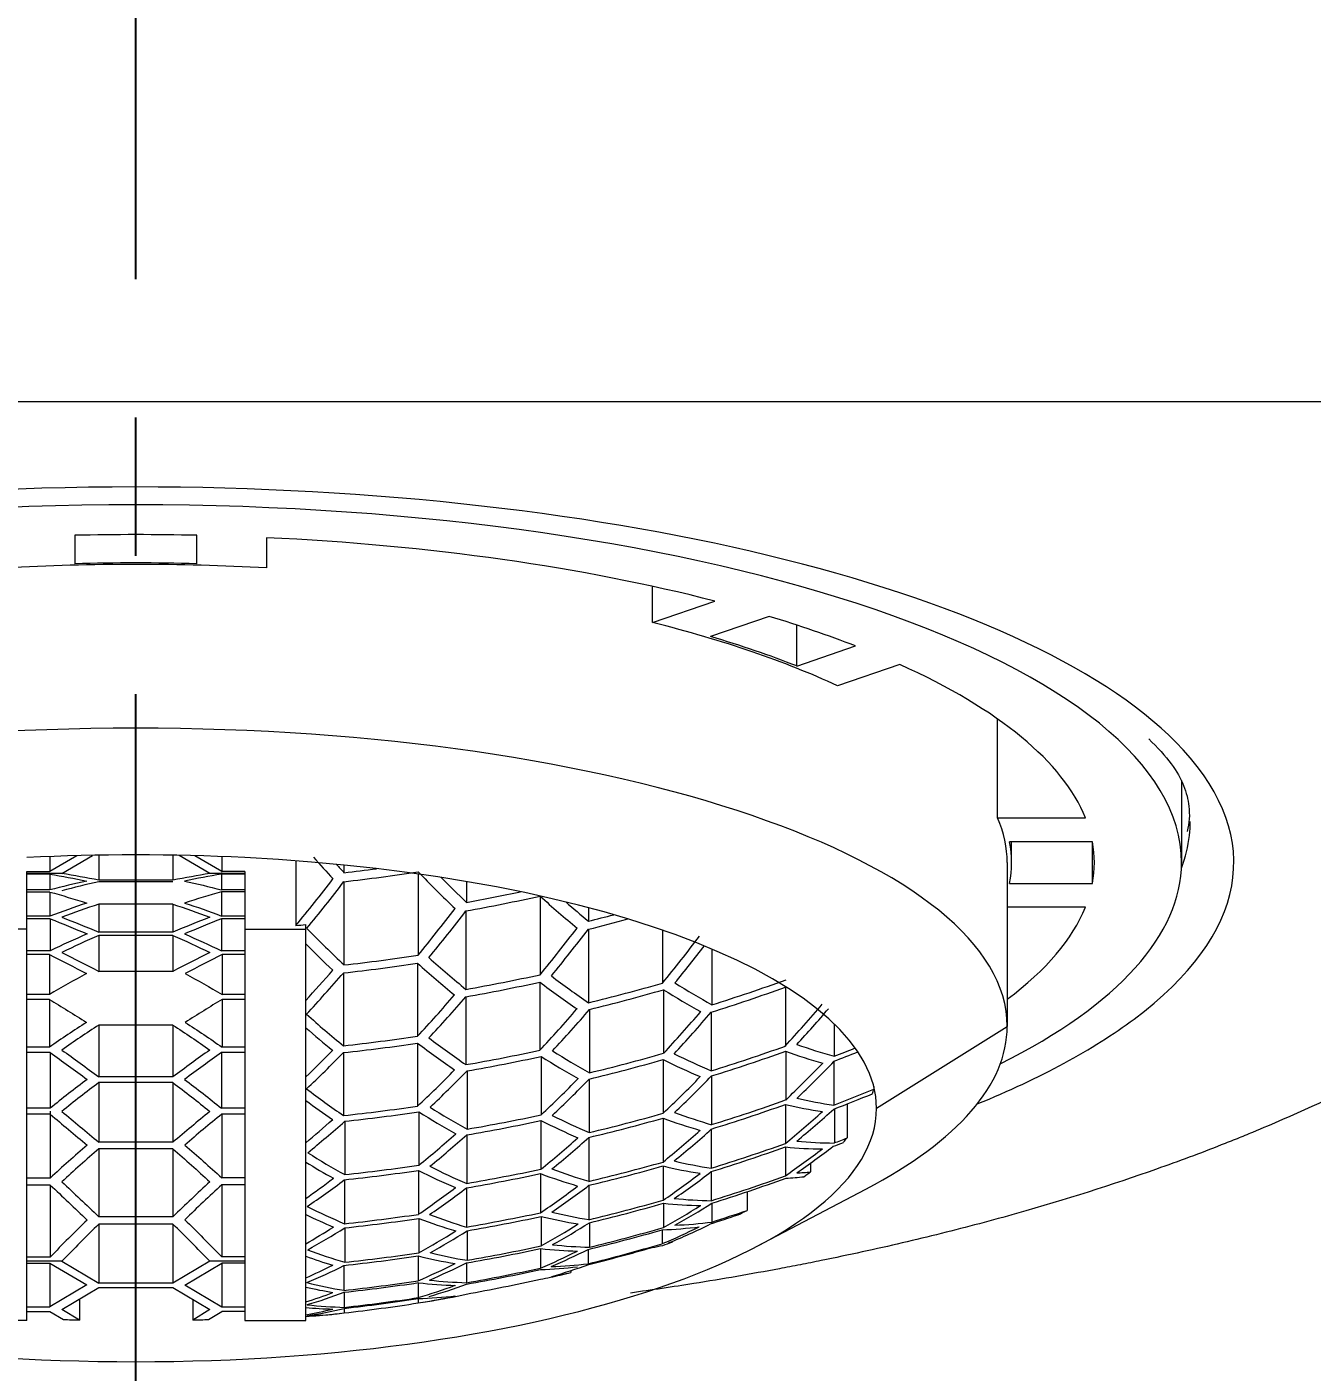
# Model space of a CAD drawing. Header units: millimetres. Extents: x 13295 to 13889, y -332 to 508.
# Drawn here: x 13416.66 to 13431.41, y 206.23 to 221.67 of the extents above; entities that cross this region are included whole.
import ezdxf

# ---------------------------------------------------------------- set-up
doc = ezdxf.new("R2010")
doc.units = ezdxf.units.MM
doc.linetypes.add('CENTER2', pattern=[28.575, 19.05, -3.175, 3.175, -3.175])
doc.layers.add('DIM_', color=5, linetype='Continuous', lineweight=9)
doc.styles.get("Standard").update_dxf_attribs({"font": 'arial.ttf'})
doc.dimstyles.new('사본(2) STANDARD', dxfattribs={"dimscale": 0, "dimtxt": 4, "dimasz": 4, "dimexe": 1.25, "dimexo": 0.625, "dimgap": 1.5, "dimtad": 3, "dimtih": 1, "dimtoh": 1, "dimdec": 1, "dimzin": 9, "dimdsep": 46, "dimtxsty": 'Standard', "dimcen": 2.5, "dimclrd": 5, "dimclre": 5, "dimclrt": 5, "dimadec": 0, "dimazin": 0, "dimtfac": 1, "dimtdec": 1, "dimtmove": 0, "dimatfit": 3, "dimfxl": 1.25, "dimtfill": 1, "dimtolj": 1, "dimtzin": 0, "dimarcsym": 0})

# ---------------------------------------------------------------- blocks, each defined once
blk = doc.blocks.new('*D3')
at = {"layer": 'Defpoints', "color": 0, "transparency": 16777216}
for p in [(13418.007, 268.699), (13491.185, 268.699), (13442.409, -38.401)]:
    blk.add_point(p, dxfattribs=at)
at = {"layer": 'DIM_', "color": 5, "lineweight": -2, "transparency": 16777216}
for p, q in [((13418.632, 268.699), (13492.435, 268.699)), ((13491.185, 260.699), (13491.185, 120.737)), ((13491.185, -30.401), (13491.185, 109.562)), ((13443.034, -38.401), (13492.435, -38.401))]:
    blk.add_line(p, q, dxfattribs=at)
at = {"layer": 'DIM_', "color": 5, "transparency": 16777216}
for points in [[(13489.852, 260.699), (13492.519, 260.699), (13491.185, 268.699)], [(13489.852, -30.401), (13492.519, -30.401), (13491.185, -38.401)]]:
    blk.add_solid(points, dxfattribs=at)
at = {"layer": 'DIM_', "color": 5, "transparency": 16777216, "insert": (13491.185, 115.149), "char_height": 8, "attachment_point": 5, "bg_fill": 3, "box_fill_scale": 1.1, "bg_fill_color": 256, "bg_fill_true_color": 13158600, "bg_fill_transparency": 0}
blk.add_mtext('\\A1;307.1', dxfattribs=at)

msp = doc.modelspace()

# ---------------------------------------------------------------- linework, layer by layer
at = {"color": 1, "linetype": 'CENTER2', "ltscale": 0.5}
msp.add_line((13417.909, -38.401), (13417.909, 280.364), dxfattribs=at)
at = {"linetype": 'Continuous', "lineweight": 18}
for p, q in [((13437.426, 217.366), (13398.392, 217.366)), ((13417.209, 215.835), (13417.209, 215.509)), ((13418.609, 215.509), (13418.609, 215.835)), ((13419.409, 215.807), (13419.409, 215.461)), ((13423.84, 214.834), (13423.84, 215.249)), ((13423.84, 214.834), (13424.554, 215.078)), ((13425.177, 214.904), (13424.503, 214.674)), ((13425.493, 214.335), (13425.493, 214.805)), ((13425.493, 214.335), (13426.167, 214.566)), ((13426.675, 214.353), (13425.961, 214.108)), ((13427.796, 212.593), (13427.796, 213.729)), ((13429.909, 213.02), (13429.909, 212.08)), ((13427.796, 212.593), (13428.806, 212.593)), ((13428.887, 212.319), (13427.935, 212.319)), ((13427.959, 212.08), (13427.959, 212.319)), ((13428.887, 211.841), (13428.887, 212.319)), ((13417.232, 212.159), (13416.924, 211.976)), ((13416.924, 212.148), (13416.924, 211.976)), ((13417.059, 211.954), (13417.411, 212.163)), ((13417.484, 212.164), (13417.484, 211.877)), ((13418.334, 212.164), (13418.334, 211.877)), ((13418.76, 211.954), (13418.408, 212.163)), ((13418.897, 211.976), (13418.588, 212.159)), ((13418.897, 212.148), (13418.897, 211.976)), ((13419.747, 212.099), (13419.747, 211.358)), ((13420.298, 212.051), (13420.298, 211.964)), ((13427.909, 212.08), (13427.909, 210.201)), ((13416.659, 211.317), (13416.659, 211.976)), ((13416.659, 211.976), (13416.924, 211.976)), ((13417.059, 211.954), (13416.659, 211.954)), ((13416.922, 211.946), (13416.659, 211.946)), ((13416.922, 211.946), (13416.922, 211.766)), ((13419.159, 211.954), (13418.759, 211.954)), ((13419.159, 211.947), (13418.893, 211.947)), ((13419.159, 211.976), (13418.897, 211.976)), ((13419.159, 211.976), (13419.159, 211.315)), ((13421.148, 211.949), (13421.148, 211.017)), ((13416.922, 211.766), (13416.659, 211.766)), ((13416.922, 211.742), (13416.659, 211.742)), ((13416.922, 211.742), (13416.922, 211.466)), ((13418.334, 211.877), (13417.484, 211.877)), ((13418.334, 211.859), (13417.484, 211.859)), ((13419.159, 211.766), (13418.893, 211.766)), ((13418.893, 211.743), (13418.893, 211.467)), ((13419.159, 211.743), (13418.893, 211.743)), ((13420.298, 211.861), (13420.298, 210.905)), ((13421.704, 211.862), (13421.704, 211.623)), ((13427.935, 211.841), (13428.887, 211.841)), ((13417.484, 211.603), (13417.484, 211.281)), ((13418.334, 211.603), (13417.484, 211.603)), ((13418.334, 211.603), (13418.334, 211.281)), ((13422.548, 211.696), (13422.548, 210.794)), ((13416.922, 211.466), (13416.659, 211.466)), ((13416.925, 211.435), (13416.659, 211.435)), ((13416.925, 211.435), (13416.925, 211.067)), ((13419.159, 211.467), (13418.893, 211.467)), ((13418.893, 211.435), (13418.893, 211.067)), ((13419.159, 211.435), (13418.893, 211.435)), ((13421.698, 211.525), (13421.698, 210.626)), ((13423.103, 211.562), (13423.103, 211.407)), ((13428.806, 211.567), (13427.909, 211.567)), ((13416.659, 211.317), (13415.959, 211.317)), ((13416.659, 206.825), (13416.659, 211.317)), ((13418.334, 211.281), (13417.484, 211.281)), ((13419.159, 211.315), (13419.859, 211.315)), ((13419.159, 211.315), (13419.159, 206.825)), ((13419.859, 211.315), (13419.859, 211.368)), ((13419.859, 206.825), (13419.859, 211.315)), ((13423.103, 211.315), (13423.103, 210.472)), ((13423.953, 211.305), (13423.953, 210.697)), ((13417.484, 211.244), (13417.484, 210.831)), ((13418.334, 211.244), (13417.484, 211.244)), ((13418.334, 211.244), (13418.334, 210.831)), ((13416.925, 211.067), (13416.659, 211.067)), ((13416.917, 211.025), (13416.659, 211.025)), ((13416.917, 211.025), (13416.917, 210.567)), ((13419.159, 211.067), (13418.893, 211.067)), ((13418.901, 211.025), (13418.901, 210.567)), ((13419.159, 211.025), (13418.901, 211.025)), ((13424.521, 211.088), (13424.521, 210.448)), ((13418.334, 210.831), (13417.484, 210.831)), ((13420.292, 210.814), (13420.292, 209.979)), ((13421.142, 210.925), (13421.142, 210.088)), ((13422.547, 210.709), (13422.547, 209.926)), ((13416.917, 210.567), (13416.659, 210.567)), ((13416.917, 210.51), (13416.659, 210.51)), ((13416.917, 210.51), (13416.917, 209.962)), ((13419.159, 210.567), (13418.901, 210.567)), ((13418.901, 210.51), (13418.901, 209.962)), ((13419.159, 210.51), (13418.901, 210.51)), ((13421.697, 210.542), (13421.697, 209.761)), ((13423.966, 210.622), (13423.966, 209.892)), ((13425.363, 210.65), (13425.363, 209.975)), ((13423.116, 210.396), (13423.116, 209.669)), ((13424.513, 210.364), (13424.513, 209.691)), ((13417.484, 210.216), (13417.484, 209.621)), ((13418.334, 210.216), (13417.484, 210.216)), ((13418.334, 210.216), (13418.334, 209.621)), ((13425.922, 210.231), (13425.922, 209.857)), ((13416.917, 209.962), (13416.659, 209.962)), ((13416.925, 209.901), (13416.659, 209.901)), ((13416.925, 209.901), (13416.925, 209.262)), ((13418.893, 209.901), (13418.893, 209.262)), ((13419.159, 209.901), (13418.893, 209.901)), ((13419.159, 209.962), (13418.901, 209.962)), ((13420.292, 209.9), (13420.292, 209.178)), ((13421.142, 210.009), (13421.142, 209.287)), ((13425.367, 209.916), (13425.367, 209.356)), ((13422.561, 209.855), (13422.561, 209.186)), ((13423.962, 209.819), (13423.962, 209.204)), ((13425.918, 209.797), (13425.918, 209.297)), ((13418.334, 209.621), (13417.484, 209.621)), ((13421.711, 209.69), (13421.711, 209.022)), ((13423.112, 209.597), (13423.112, 208.983)), ((13424.517, 209.633), (13424.517, 209.073)), ((13417.484, 209.556), (13417.484, 208.871)), ((13418.334, 209.556), (13417.484, 209.556)), ((13418.334, 209.556), (13418.334, 208.871)), ((13426.378, 209.511), (13426.378, 209.48)), ((13425.363, 209.304), (13425.363, 208.858)), ((13426.073, 209.312), (13426.073, 208.922)), ((13416.925, 209.262), (13416.659, 209.262)), ((13416.925, 209.192), (13416.659, 209.192)), ((13419.159, 209.262), (13418.893, 209.262)), ((13418.896, 209.195), (13418.896, 208.463)), ((13419.159, 209.194), (13418.896, 209.194)), ((13420.306, 209.112), (13420.306, 208.5)), ((13421.156, 209.221), (13421.156, 208.609)), ((13422.557, 209.12), (13422.557, 208.562)), ((13423.959, 209.148), (13423.959, 208.644)), ((13425.925, 209.254), (13425.925, 208.863)), ((13421.707, 208.956), (13421.707, 208.399)), ((13424.513, 209.022), (13424.513, 208.574)), ((13418.334, 208.871), (13417.484, 208.871)), ((13423.109, 208.927), (13423.109, 208.423)), ((13425.363, 208.818), (13425.363, 208.486)), ((13417.484, 208.796), (13417.484, 208.017)), ((13418.334, 208.796), (13417.484, 208.796)), ((13418.334, 208.796), (13418.334, 208.017)), ((13421.152, 208.549), (13421.152, 208.045)), ((13422.554, 208.512), (13422.554, 208.063)), ((13423.959, 208.599), (13423.959, 208.206)), ((13424.513, 208.534), (13424.513, 208.2)), ((13425.653, 208.632), (13425.653, 208.532)), ((13416.925, 208.461), (13416.659, 208.461)), ((13416.925, 208.381), (13416.659, 208.381)), ((13416.925, 208.381), (13416.925, 207.554)), ((13419.159, 208.463), (13418.896, 208.463)), ((13418.896, 208.384), (13418.896, 207.557)), ((13419.159, 208.384), (13418.896, 208.384)), ((13420.302, 208.441), (13420.302, 207.937)), ((13421.704, 208.349), (13421.704, 207.899)), ((13423.109, 208.377), (13423.109, 207.984)), ((13424.925, 208.304), (13424.925, 208.089)), ((13425.031, 207.674), (13426.287, 208.333)), ((13423.966, 208.172), (13423.966, 207.894)), ((13424.521, 208.172), (13424.521, 207.956)), ((13418.334, 208.017), (13417.484, 208.017)), ((13417.484, 207.933), (13417.484, 207.255)), ((13418.334, 207.933), (13417.484, 207.933)), ((13418.334, 207.933), (13418.334, 207.255)), ((13420.306, 207.89), (13420.306, 207.494)), ((13421.156, 207.998), (13421.156, 207.603)), ((13422.561, 208.021), (13422.561, 207.683)), ((13423.116, 207.948), (13423.116, 207.668)), ((13421.711, 207.857), (13421.711, 207.517)), ((13423.95, 207.867), (13423.95, 207.708)), ((13424.065, 207.735), (13424.065, 207.726)), ((13421.148, 207.567), (13421.148, 207.282)), ((13422.553, 207.652), (13422.553, 207.428)), ((13423.1, 207.641), (13423.1, 207.478)), ((13416.925, 207.554), (13416.659, 207.554)), ((13417.059, 207.508), (13416.659, 207.508)), ((13416.659, 207.486), (13416.921, 207.486)), ((13416.921, 207.486), (13416.921, 206.982)), ((13416.921, 207.486), (13417.346, 207.234)), ((13417.059, 207.507), (13417.484, 207.255)), ((13418.76, 207.507), (13418.334, 207.255)), ((13418.47, 207.233), (13418.895, 207.485)), ((13419.159, 207.508), (13418.759, 207.508)), ((13418.895, 207.485), (13418.895, 206.981)), ((13419.159, 207.485), (13418.895, 207.485)), ((13419.159, 207.557), (13418.896, 207.557)), ((13420.298, 207.459), (13420.298, 207.173)), ((13421.703, 207.487), (13421.703, 207.26)), ((13421.151, 207.26), (13421.151, 207.089)), ((13422.903, 207.399), (13422.903, 207.378)), ((13417.346, 207.234), (13416.921, 206.982)), ((13417.059, 206.952), (13417.484, 207.204)), ((13418.334, 207.255), (13417.484, 207.255)), ((13417.484, 207.204), (13418.334, 207.204)), ((13418.334, 207.204), (13418.759, 206.952)), ((13418.895, 206.981), (13418.47, 207.233)), ((13420.301, 207.15), (13420.301, 206.978)), ((13416.659, 206.982), (13416.921, 206.982)), ((13417.261, 206.832), (13417.059, 206.952)), ((13417.261, 207.072), (13417.261, 206.832)), ((13418.565, 207.067), (13418.565, 206.832)), ((13418.759, 206.952), (13418.565, 206.832)), ((13419.159, 206.981), (13418.895, 206.981)), ((13420.3, 206.966), (13420.3, 206.914)), ((13421.15, 207.078), (13421.15, 207.028)), ((13416.659, 206.825), (13415.959, 206.825)), ((13416.659, 206.931), (13416.921, 206.931)), ((13416.921, 206.931), (13417.079, 206.837)), ((13418.745, 206.838), (13418.896, 206.93)), ((13419.159, 206.93), (13418.896, 206.93)), ((13419.159, 206.825), (13419.859, 206.825))]:
    msp.add_line(p, q, dxfattribs=at)
at = {"linetype": 'Continuous', "lineweight": 13}
msp.add_line((13426.409, 209.261), (13427.909, 210.201), dxfattribs=at)
at = {"linetype": 'Continuous', "lineweight": 18}
for start, end in [(279.0147, 279.5077), (275.9482, 276.4119)]:
    msp.add_arc((13417.909, 227.854), 21.077, start, end, dxfattribs=at)
for centre, major_axis, ratio, start_param, end_param in [((13417.909, 212.08), (-12.6, 0), 0.34202, 4.712389, 6.043786), ((13417.909, 212.08), (-12.6, 0), 0.34202, 3.446524, 4.712389), ((13417.909, 212.08), (-12, 0), 0.34202, 3.141593, 6.283185), ((13417.909, 212.08), (11, 0), 0.34202, 1.507117, 1.634476), ((13417.909, 212.08), (11, 0), 0.34202, 0.922188, 1.434006), ((13417.909, 212.08), (-10, 0), 0.34202, 4.561821, 4.862957), ((13417.909, 212.08), (10.05, 0), 0.34202, 1.501088, 1.640505), ((13417.909, 212.08), (-10, 0), 0.34202, 3.776423, 4.077559), ((13417.909, 212.08), (11, 0), 0.34202, 0.721719, 0.849078), ((13417.909, 212.08), (10.05, 0), 0.34202, 0.71569, 0.855106), ((13417.909, 212.08), (11, 0), 0.34202, 0.13679, 0.648608), ((13417.909, 210.201), (-10, 0), 0.34202, 3.141593, 6.283185), ((13417.909, 212.08), (-10, 0), 0.34202, 3.141593, 3.292161), ((13417.909, 212.55), (-12.1, 0), 0.34202, 3.103354, 3.141593), ((13417.909, 212.08), (10.05, 0), 0.34202, 6.213477, 6.352893), ((13417.909, 212.08), (11, 0), 0.34202, 6.219506, 6.346865), ((13417.909, 209.261), (8.5, 0), 0.34202, 1.423202, 1.71839), ((13417.909, 209.261), (-8.5, 0), 0.34202, 3.141593, 4.564795), ((13422.767, 228.813), (-3.936, 19.931), 0.469846, 2.462572, 2.485373), ((13422.897, 228.839), (3.928, -19.89), 0.469846, 5.617182, 5.626011), ((13417.909, 212.08), (12, 0), 0.34202, 5.685645, 6.283185), ((13420.814, 187.046), (-6.782, 24.755), 0.514688, 6.026801, 6.05713), ((13415.005, 187.046), (6.782, 24.755), 0.514688, 0.226056, 0.256384), ((13416.445, 228.143), (4.07, 20.611), 0.469846, 3.859201, 3.902139), ((13417.909, 230.379), (19.742, 0), 0.939693, 4.833691, 4.852719), ((13417.909, 230.328), (-19.797, 0), 0.939693, 1.691757, 1.735137), ((13423.47, 228.952), (-3.889, 19.694), 0.469846, 2.510293, 2.553606), ((13423.6, 228.978), (3.88, -19.647), 0.469846, 5.665109, 5.694798), ((13416.569, 228.119), (-4.072, -20.621), 0.469846, 0.717635, 0.76055), ((13417.909, 230.101), (20.026, 0), 0.939693, 4.903009, 4.934633), ((13417.909, 230.05), (-20.075, 0), 0.939693, 1.760656, 1.803966), ((13424.168, 229.09), (-3.836, 19.424), 0.469846, 2.579323, 2.622699), ((13424.298, 229.116), (3.825, -19.369), 0.469846, 5.737289, 5.763951), ((13417.844, 227.867), (4.083, 20.677), 0.469846, 3.858336, 3.901122), ((13417.971, 227.842), (-4.083, -20.677), 0.469846, 0.716566, 0.759349), ((13417.909, 229.824), (20.275, 0), 0.939693, 4.971434, 4.986289), ((13417.909, 229.772), (-20.317, 0), 0.939693, 1.829294, 1.85249), ((13417.909, 212.08), (11, 0), 0.34202, 5.853491, 6.146395), ((13417.909, 230.099), (-20.028, 0), 0.939693, 1.66269, 1.668313), ((13422.195, 228.7), (3.969, -20.099), 0.469846, 5.656673, 5.699074), ((13419.246, 227.59), (4.072, 20.622), 0.469846, 3.859046, 3.901958), ((13419.376, 227.565), (-4.07, -20.61), 0.469846, 0.717635, 0.760574), ((13422.065, 228.675), (-3.976, 20.134), 0.469846, 2.527083, 2.557808), ((13420.651, 227.313), (4.037, 20.443), 0.469846, 3.861945, 3.905282), ((13420.79, 227.285), (-4.032, -20.418), 0.469846, 0.721137, 0.755566), ((13417.909, 229.824), (20.274, 0), 0.939693, 4.830488, 4.872826), ((13422.893, 228.838), (3.928, -19.892), 0.469846, 5.724817, 5.767152), ((13417.142, 228.006), (4.079, 20.659), 0.469846, 3.800499, 3.830996), ((13417.267, 227.981), (-4.081, -20.665), 0.469846, 0.647302, 0.68918), ((13417.909, 229.773), (-20.316, 0), 0.939693, 1.688364, 1.730611), ((13422.763, 228.813), (-3.936, 19.933), 0.469846, 2.583494, 2.625741), ((13417.909, 229.495), (-20.523, 0), 0.939693, 1.756431, 1.798753), ((13417.909, 229.546), (20.488, 0), 0.939693, 4.89838, 4.940779), ((13423.466, 228.951), (-3.889, 19.696), 0.469846, 2.652111, 2.694557), ((13423.595, 228.977), (3.88, -19.648), 0.469846, 5.793545, 5.836095), ((13417.909, 229.269), (20.667, 0), 0.939693, 4.96641, 5.009153), ((13424.308, 229.118), (3.824, -19.365), 0.469846, 5.863789, 5.906855), ((13417.909, 228.992), (20.812, 0), 0.939693, 5.035663, 5.079064), ((13418.542, 227.729), (4.081, 20.665), 0.469846, 3.78889, 3.830768), ((13418.672, 227.703), (-4.079, -20.659), 0.469846, 0.647367, 0.689257), ((13417.909, 229.218), (-20.696, 0), 0.939693, 1.825107, 1.867792), ((13424.178, 229.092), (-3.835, 19.419), 0.469846, 2.722257, 2.765202), ((13417.909, 228.936), (-20.838, 0), 0.939693, 1.893256, 1.936591), ((13419.947, 227.452), (4.058, 20.548), 0.469846, 3.790339, 3.832473), ((13420.088, 227.424), (-4.054, -20.53), 0.469846, 0.649317, 0.691496), ((13421.363, 227.172), (4.009, 20.304), 0.469846, 3.793766, 3.836451), ((13421.492, 227.147), (-4.004, -20.275), 0.469846, 0.651745, 0.694486), ((13422.767, 226.895), (3.936, 19.931), 0.469846, 3.797812, 3.841351), ((13422.897, 226.869), (-3.928, -19.89), 0.469846, 0.657174, 0.694412), ((13421.488, 228.561), (4.004, -20.276), 0.469846, 5.727821, 5.769339), ((13417.909, 210.201), (10, 0), 0.34202, 5.705623, 6.283185), ((13417.909, 212.08), (-12.6, 0), 0.34202, 2.444012, 2.712078), ((13421.363, 228.536), (-4.009, 20.304), 0.469846, 2.597937, 2.628047), ((13417.909, 229.269), (20.666, 0), 0.939693, 4.827956, 4.869473), ((13422.191, 228.7), (3.969, -20.1), 0.469846, 5.795552, 5.83714), ((13417.844, 227.867), (4.083, 20.677), 0.469846, 3.731845, 3.761801), ((13417.97, 227.842), (-4.083, -20.677), 0.469846, 0.578902, 0.620068), ((13417.909, 229.218), (-20.696, 0), 0.939693, 1.686198, 1.727655), ((13422.061, 228.674), (-3.976, 20.135), 0.469846, 2.654115, 2.695631), ((13417.909, 228.992), (20.812, 0), 0.939693, 4.895413, 4.937121), ((13422.903, 228.84), (3.927, -19.888), 0.469846, 5.864356, 5.906288), ((13417.909, 228.714), (20.926, 0), 0.939693, 4.963843, 5.006022), ((13423.594, 228.977), (3.88, -19.649), 0.469846, 5.934667, 5.977216), ((13417.909, 228.432), (21.009, 0), 0.939693, 5.032134, 5.075072), ((13417.909, 228.383), (-21.02, 0), 0.939693, 1.890568, 1.933483), ((13424.172, 229.091), (-3.835, 19.422), 0.469846, 2.86469, 2.90807), ((13424.302, 229.117), (3.824, -19.368), 0.469846, 6.006624, 6.050195), ((13417.909, 228.106), (-21.064, 0), 0.939693, 1.960981, 1.975131), ((13417.909, 228.157), (21.058, 0), 0.939693, 5.102753, 5.115241), ((13417.909, 228.941), (-20.836, 0), 0.939693, 1.754285, 1.79595), ((13422.773, 228.815), (-3.935, 19.93), 0.469846, 2.722807, 2.764652), ((13417.909, 228.661), (-20.944, 0), 0.939693, 1.821829, 1.863966), ((13423.47, 228.952), (-3.889, 19.694), 0.469846, 2.792762, 2.835211), ((13423.47, 226.756), (3.889, 19.694), 0.469846, 3.729579, 3.772892), ((13423.6, 226.73), (-3.88, -19.647), 0.469846, 0.588388, 0.63181), ((13419.245, 227.59), (4.072, 20.622), 0.469846, 3.720985, 3.762266), ((13419.385, 227.563), (-4.07, -20.61), 0.469846, 0.579835, 0.621145), ((13420.66, 227.311), (4.036, 20.441), 0.469846, 3.722945, 3.76461), ((13420.79, 227.285), (-4.032, -20.418), 0.469846, 0.581169, 0.62288), ((13422.065, 227.034), (3.976, 20.134), 0.469846, 3.725377, 3.767701), ((13422.195, 227.008), (-3.969, -20.099), 0.469846, 0.584112, 0.626513), ((13420.786, 228.422), (4.032, -20.419), 0.469846, 5.796956, 5.837892), ((13417.909, 227.604), (21.064, 0), 0.939693, 5.102424, 5.126127), ((13417.909, 227.552), (-21.058, 0), 0.939693, 1.960943, 1.983912), ((13417.909, 209.731), (-8.5, 0), 0.34202, 3.037612, 3.055339), ((13420.66, 228.397), (-4.036, 20.441), 0.469846, 2.66678, 2.69649), ((13417.909, 228.714), (20.926, 0), 0.939693, 4.826516, 4.86751), ((13421.498, 228.563), (4.003, -20.274), 0.469846, 5.864755, 5.90589), ((13417.909, 227.83), (-21.076, 0), 0.939693, 1.8895, 1.932283), ((13417.909, 227.88), (21.076, 0), 0.939693, 5.031269, 5.074055), ((13423.469, 228.952), (-3.889, 19.695), 0.469846, 2.933589, 2.976899), ((13423.599, 228.978), (3.88, -19.647), 0.469846, 6.075942, 6.119068), ((13417.909, 209.261), (8.5, 0), 0.34202, 3.141593, 6.283185), ((13418.547, 227.728), (4.081, 20.665), 0.469846, 3.664403, 3.694023), ((13418.683, 227.701), (-4.079, -20.659), 0.469846, 0.511933, 0.552668), ((13417.909, 228.663), (-20.943, 0), 0.939693, 1.685491, 1.726453), ((13421.369, 228.537), (-4.009, 20.303), 0.469846, 2.723191, 2.764268), ((13417.909, 228.383), (-21.02, 0), 0.939693, 1.752469, 1.793752), ((13417.909, 228.437), (21.008, 0), 0.939693, 4.894361, 4.935671), ((13422.065, 228.675), (-3.976, 20.134), 0.469846, 2.79169, 2.833208), ((13422.195, 228.7), (3.969, -20.099), 0.469846, 5.933366, 5.974956), ((13417.909, 228.108), (-21.064, 0), 0.939693, 1.820235, 1.862113), ((13417.909, 228.157), (21.058, 0), 0.939693, 4.962037, 5.003929), ((13422.767, 228.813), (-3.936, 19.931), 0.469846, 2.861297, 2.903544), ((13422.897, 228.839), (3.928, -19.89), 0.469846, 6.003421, 6.045759), ((13424.168, 226.618), (3.836, 19.424), 0.469846, 3.660486, 3.703862), ((13424.298, 226.593), (-3.825, -19.369), 0.469846, 0.519235, 0.562735), ((13419.958, 227.45), (4.057, 20.547), 0.469846, 3.65415, 3.695112), ((13420.088, 227.424), (-4.054, -20.53), 0.469846, 0.512268, 0.553263), ((13422.763, 226.896), (3.936, 19.933), 0.469846, 3.657445, 3.699691), ((13422.893, 226.87), (-3.928, -19.892), 0.469846, 0.516033, 0.558369), ((13421.363, 227.172), (4.009, 20.304), 0.469846, 3.655138, 3.696597), ((13421.488, 227.147), (-4.004, -20.276), 0.469846, 0.513846, 0.555364), ((13417.909, 227.326), (21.02, 0), 0.939693, 5.031979, 5.074891), ((13417.909, 227.275), (-21.008, 0), 0.939693, 1.890568, 1.933507), ((13422.766, 228.813), (-3.936, 19.932), 0.469846, 3.002227, 3.045767), ((13422.896, 228.839), (3.928, -19.891), 0.469846, 6.144367, 6.188669), ((13425, 226.454), (-3.762, -19.053), 0.469846, 0.448684, 0.491851), ((13417.909, 226.994), (-20.926, 0), 0.939693, 1.96321, 1.969255), ((13417.909, 227.045), (20.943, 0), 0.939693, 5.105121, 5.112827), ((13417.909, 209.731), (-8.5, 0), 0.34202, 2.841139, 2.859562), ((13420.094, 228.285), (4.054, -20.529), 0.469846, 5.86501, 5.905634), ((13422.194, 228.7), (3.969, -20.1), 0.469846, 6.071314, 6.113712), ((13424.87, 226.48), (3.774, 19.114), 0.469846, 3.590059, 3.633803), ((13419.964, 228.26), (-4.057, 20.546), 0.469846, 2.733757, 2.764024), ((13417.909, 228.106), (-21.064, 0), 0.939693, 1.684641, 1.725364), ((13417.909, 228.16), (21.058, 0), 0.939693, 4.826458, 4.867194), ((13420.66, 228.397), (-4.036, 20.441), 0.469846, 2.790969, 2.831861), ((13420.79, 228.423), (4.032, -20.418), 0.469846, 5.932615, 5.973553), ((13417.909, 227.83), (-21.076, 0), 0.939693, 1.751835, 1.793001), ((13417.909, 227.88), (21.076, 0), 0.939693, 4.893567, 4.934734), ((13421.363, 228.536), (-4.009, 20.304), 0.469846, 2.859131, 2.900588), ((13421.492, 228.562), (4.004, -20.275), 0.469846, 6.000889, 6.042406), ((13417.909, 227.604), (21.064, 0), 0.939693, 4.961823, 5.003701), ((13417.909, 227.553), (-21.058, 0), 0.939693, 1.8203, 1.86219), ((13422.065, 228.675), (-3.976, 20.134), 0.469846, 2.929364, 2.971686), ((13423.466, 226.757), (3.889, 19.696), 0.469846, 3.588628, 3.631075), ((13423.595, 226.731), (-3.88, -19.648), 0.469846, 0.44709, 0.48964), ((13422.063, 228.705), (4.117, -20.096), 0.482885, 6.213455, 6.229464), ((13417.909, 209.731), (-8.5, 0), 0.34202, 2.6952, 2.716515), ((13419.255, 227.588), (4.072, 20.621), 0.469846, 3.596962, 3.627199), ((13419.385, 227.563), (-4.07, -20.61), 0.469846, 0.444716, 0.485272), ((13420.66, 227.311), (4.036, 20.441), 0.469846, 3.586695, 3.627587), ((13420.786, 227.286), (-4.032, -20.419), 0.469846, 0.445293, 0.48623), ((13422.061, 227.034), (3.976, 20.135), 0.469846, 3.587554, 3.62907), ((13422.191, 227.009), (-3.969, -20.1), 0.469846, 0.446045, 0.487633), ((13417.909, 226.771), (20.837, 0), 0.939693, 5.034879, 5.078215), ((13417.909, 226.716), (-20.812, 0), 0.939693, 1.894071, 1.937472), ((13421.934, 228.679), (-4.124, 20.13), 0.482885, 3.071858, 3.092521), ((13417.909, 227.049), (20.945, 0), 0.939693, 4.963272, 5.005407), ((13421.491, 228.562), (4.004, -20.275), 0.469846, 6.139343, 6.182086), ((13419.255, 228.12), (-4.072, 20.621), 0.469846, 2.801236, 2.831473), ((13419.385, 228.146), (4.07, -20.61), 0.469846, 5.932175, 5.972731), ((13417.909, 227.602), (21.064, 0), 0.939693, 4.826234, 4.866957), ((13420.088, 228.284), (4.054, -20.53), 0.469846, 5.99945, 6.040443), ((13417.909, 227.327), (21.02, 0), 0.939693, 4.893918, 4.9352), ((13420.79, 228.423), (4.032, -20.418), 0.469846, 6.068346, 6.110054), ((13417.909, 226.994), (-20.926, 0), 0.939693, 1.82225, 1.86443), ((13421.363, 228.536), (-4.009, 20.304), 0.469846, 2.99804, 3.040725), ((13424.178, 226.616), (3.835, 19.419), 0.469846, 3.517983, 3.560928), ((13424.308, 226.591), (-3.824, -19.365), 0.469846, 0.37633, 0.419396), ((13417.909, 226.162), (-20.487, 0), 0.939693, 1.898567, 1.914871), ((13417.909, 226.213), (20.523, 0), 0.939693, 5.040391, 5.061279), ((13417.909, 209.731), (-8.5, 0), 0.34202, 2.520165, 2.541706), ((13420.814, 187.046), (6.782, 24.755), 0.514688, 0.721915, 0.752243), ((13415.005, 187.046), (-6.782, 24.755), 0.514688, 5.530942, 5.561271), ((13419.964, 227.448), (4.057, 20.546), 0.469846, 3.529483, 3.559751), ((13420.094, 227.423), (-4.054, -20.529), 0.469846, 0.377551, 0.418175), ((13417.909, 227.549), (-21.058, 0), 0.939693, 1.684866, 1.725602), ((13419.958, 228.259), (-4.057, 20.547), 0.469846, 2.858424, 2.899386), ((13417.909, 227.271), (-21.008, 0), 0.939693, 1.752769, 1.794078), ((13420.66, 228.397), (-4.036, 20.441), 0.469846, 2.927219, 2.968883), ((13422.773, 226.894), (3.935, 19.93), 0.469846, 3.518533, 3.560378), ((13422.903, 226.868), (-3.927, -19.888), 0.469846, 0.376897, 0.418829), ((13417.909, 226.49), (20.696, 0), 0.939693, 4.966699, 5.009385), ((13420.648, 228.395), (-4.037, 20.443), 0.469846, 3.066189, 3.109524), ((13424.869, 226.48), (3.775, 19.115), 0.469846, 3.444989, 3.488732), ((13424.999, 226.454), (-3.762, -19.054), 0.469846, 0.297085, 0.346976), ((13420.79, 228.423), (4.032, -20.418), 0.469846, 6.208596, 6.251998), ((13421.369, 227.171), (4.009, 20.303), 0.469846, 3.518918, 3.559994), ((13421.498, 227.145), (-4.003, -20.274), 0.469846, 0.377296, 0.418431), ((13417.909, 226.439), (-20.666, 0), 0.939693, 1.824678, 1.86742), ((13417.909, 209.731), (-8.5, 0), 0.34202, 2.362408, 2.380756), ((13419.989, 228.265), (4.056, -20.543), 0.469846, 6.28078, 6.285306), ((13418.683, 228.007), (4.079, -20.659), 0.469846, 5.999392, 6.040127), ((13417.909, 226.994), (-20.926, 0), 0.939693, 1.685201, 1.726196), ((13417.909, 227.045), (20.943, 0), 0.939693, 4.827083, 4.868045), ((13419.249, 228.119), (-4.072, 20.621), 0.469846, 2.925402, 2.966685), ((13419.385, 228.146), (4.07, -20.61), 0.469846, 6.067295, 6.108604), ((13417.909, 226.716), (-20.812, 0), 0.939693, 1.754103, 1.795813), ((13417.909, 226.768), (20.836, 0), 0.939693, 4.895878, 4.937543), ((13419.952, 228.257), (-4.057, 20.547), 0.469846, 2.994762, 3.036899), ((13423.47, 226.756), (3.889, 19.694), 0.469846, 3.447974, 3.490424), ((13423.594, 226.732), (-3.88, -19.649), 0.469846, 0.305969, 0.348518), ((13420.088, 228.284), (4.054, -20.53), 0.469846, 6.136776, 6.178956), ((13417.909, 225.935), (20.316, 0), 0.939693, 4.970746, 5.014284), ((13417.909, 225.884), (-20.274, 0), 0.939693, 1.830107, 1.867345), ((13419.859, 228.239), (-4.06, 20.559), 0.469846, 3.132862, 3.145589), ((13418.547, 227.98), (-4.081, 20.665), 0.469846, 2.868676, 2.898297), ((13420.66, 227.311), (4.036, 20.441), 0.469846, 3.462506, 3.492216), ((13420.79, 227.285), (-4.032, -20.418), 0.469846, 0.309633, 0.35057), ((13422.065, 227.034), (3.976, 20.134), 0.469846, 3.449978, 3.491496), ((13422.195, 227.008), (-3.969, -20.099), 0.469846, 0.308229, 0.349819), ((13417.909, 226.213), (20.523, 0), 0.939693, 4.89831, 4.940634), ((13417.909, 226.162), (-20.487, 0), 0.939693, 1.757045, 1.799446), ((13419.249, 228.119), (-4.072, 20.621), 0.469846, 3.063501, 3.106417), ((13419.373, 228.143), (4.07, -20.611), 0.469846, 6.205068, 6.248006), ((13424.302, 226.592), (-3.824, -19.368), 0.469846, 0.23299, 0.276561), ((13417.974, 227.867), (4.083, -20.677), 0.469846, 6.0665, 6.107667), ((13417.909, 226.49), (20.696, 0), 0.939693, 4.828071, 4.86953), ((13417.909, 226.441), (-20.667, 0), 0.939693, 1.686779, 1.728297), ((13418.551, 227.981), (-4.081, 20.665), 0.469846, 2.993168, 3.035047), ((13418.677, 228.006), (4.079, -20.659), 0.469846, 6.13497, 6.176862), ((13417.909, 225.607), (-20.026, 0), 0.939693, 1.761321, 1.804743), ((13418.546, 227.98), (-4.081, 20.665), 0.469846, 3.133914, 3.157457), ((13418.676, 228.005), (4.079, -20.659), 0.469846, 6.275686, 6.298426), ((13417.909, 209.731), (-8.5, 0), 0.34202, 2.180974, 2.198702), ((13417.849, 227.842), (-4.083, 20.677), 0.469846, 2.9357, 2.965934), ((13421.363, 227.172), (4.009, 20.304), 0.469846, 3.393663, 3.424054), ((13421.492, 227.147), (-4.004, -20.275), 0.469846, 0.240779, 0.282296), ((13417.848, 227.842), (-4.083, 20.677), 0.469846, 3.062433, 3.105216), ((13423.469, 226.756), (3.889, 19.695), 0.469846, 3.306286, 3.349596), ((13422.767, 226.895), (3.936, 19.931), 0.469846, 3.379641, 3.421888), ((13422.897, 226.869), (-3.928, -19.89), 0.469846, 0.237426, 0.279764), ((13423.599, 226.731), (-3.88, -19.647), 0.469846, 0.164117, 0.207243), ((13417.146, 227.703), (-4.079, 20.659), 0.469846, 3.004344, 3.035123), ((13422.065, 227.034), (3.976, 20.134), 0.469846, 3.322809, 3.353821), ((13422.194, 227.008), (-3.969, -20.1), 0.469846, 0.169473, 0.211872), ((13417.276, 227.729), (4.081, -20.665), 0.469846, 6.134757, 6.176634), ((13417.909, 225.886), (-20.276, 0), 0.939693, 1.688966, 1.731302), ((13417.909, 225.382), (19.799, 0), 0.939693, 4.833419, 4.876796), ((13417.909, 225.937), (20.318, 0), 0.939693, 4.830378, 4.872625), ((13417.909, 209.731), (-8.5, 0), 0.34202, 1.472968, 1.494508), ((13417.909, 209.731), (-8.5, 0), 0.34202, 1.648003, 1.669317), ((13416.443, 227.565), (-4.07, 20.61), 0.469846, 3.075006, 3.10644), ((13416.573, 227.59), (4.072, -20.622), 0.469846, 6.204912, 6.247824)]:
    msp.add_ellipse(centre, major_axis=major_axis, ratio=ratio, start_param=start_param, end_param=end_param, dxfattribs=at)
at = {"linetype": 'Continuous', "lineweight": 13}
for centre, major_axis, start_param, end_param in [((13417.909, 212.08), (-12.6, 0), 2.712078, 3.446524), ((13417.909, 212.55), (-12.1, 0), 3.012002, 3.103354)]:
    msp.add_ellipse(centre, major_axis=major_axis, ratio=0.34202, start_param=start_param, end_param=end_param, dxfattribs=at)
for points, knots in [([(13417.909, 192.205), (13417.885, 192.205), (13417.837, 192.205), (13417.766, 192.206), (13417.696, 192.206), (13417.628, 192.206), (13417.56, 192.206), (13417.495, 192.206), (13417.43, 192.206), (13417.367, 192.207), (13417.306, 192.207), (13417.245, 192.207), (13417.187, 192.208), (13417.129, 192.208), (13417.073, 192.209), (13417.018, 192.209), (13416.965, 192.21), (13416.913, 192.21), (13416.862, 192.211), (13416.813, 192.211), (13416.765, 192.212), (13416.718, 192.213), (13416.673, 192.213), (13416.629, 192.214), (13416.587, 192.215), (13416.461, 192.218), (13416.256, 192.223), (13415.976, 192.233), (13415.707, 192.246), (13415.451, 192.261), (13415.181, 192.281), (13414.89, 192.307), (13414.569, 192.342), (13414.233, 192.385), (13413.92, 192.429), (13413.619, 192.476), (13413.32, 192.525), (13412.975, 192.584), (13412.652, 192.641), (13412.374, 192.691), (13412.163, 192.728), (13411.977, 192.762), (13411.815, 192.791), (13411.677, 192.816), (13411.563, 192.836), (13411.474, 192.852), (13411.408, 192.864), (13411.366, 192.872), (13411.334, 192.878), (13411.305, 192.883), (13411.271, 192.89), (13411.237, 192.896), (13411.204, 192.902), (13411.17, 192.909), (13411.137, 192.915), (13411.105, 192.921), (13411.072, 192.928), (13411.04, 192.934), (13411.008, 192.94), (13410.976, 192.947), (13410.944, 192.953), (13410.913, 192.959), (13410.882, 192.965), (13410.851, 192.972), (13410.821, 192.978), (13410.791, 192.984), (13410.761, 192.99), (13410.731, 192.997), (13410.701, 193.003), (13410.672, 193.009), (13410.643, 193.015), (13410.614, 193.021), (13410.585, 193.027), (13410.557, 193.033), (13410.529, 193.039), (13410.501, 193.046), (13410.474, 193.052), (13410.446, 193.058), (13410.419, 193.064), (13410.392, 193.07), (13410.366, 193.076), (13410.34, 193.082), (13410.313, 193.088), (13410.288, 193.094), (13410.262, 193.1), (13410.237, 193.106), (13410.211, 193.112), (13410.186, 193.118), (13410.162, 193.123), (13410.137, 193.129), (13410.031, 193.155), (13409.844, 193.203), (13409.581, 193.276), (13409.289, 193.363), (13408.961, 193.471), (13408.591, 193.604), (13408.209, 193.752), (13407.897, 193.882), (13407.659, 193.985), (13407.498, 194.057), (13407.339, 194.128), (13407.182, 194.201), (13407.027, 194.274), (13406.873, 194.347), (13406.722, 194.421), (13406.572, 194.496), (13406.424, 194.572), (13406.277, 194.648), (13406.093, 194.746), (13405.874, 194.866), (13405.623, 195.009), (13405.379, 195.155), (13405.143, 195.303), (13404.913, 195.453), (13404.69, 195.605), (13404.474, 195.759), (13404.265, 195.915), (13404.062, 196.073), (13403.813, 196.277), (13403.52, 196.531), (13403.19, 196.844), (13402.872, 197.17), (13402.612, 197.459), (13402.403, 197.704), (13402.242, 197.902), (13402.085, 198.103), (13401.931, 198.308), (13401.781, 198.517), (13401.635, 198.729), (13401.491, 198.946), (13401.351, 199.165), (13401.215, 199.389), (13401.082, 199.616), (13400.951, 199.848), (13400.823, 200.086), (13400.698, 200.329), (13400.577, 200.576), (13400.458, 200.828), (13400.344, 201.083), (13400.232, 201.343), (13400.125, 201.606), (13400.02, 201.874), (13399.918, 202.145), (13399.82, 202.421), (13399.725, 202.701), (13399.632, 202.984), (13399.543, 203.272), (13399.457, 203.564), (13399.373, 203.86), (13399.292, 204.16), (13399.214, 204.464), (13399.139, 204.772), (13399.037, 205.208), (13398.913, 205.781), (13398.773, 206.501), (13398.642, 207.248), (13398.52, 208.022), (13398.406, 208.823), (13398.3, 209.651), (13398.202, 210.506), (13398.112, 211.389), (13398.026, 212.323), (13397.946, 213.315), (13397.87, 214.368), (13397.801, 215.46), (13397.741, 216.555), (13397.687, 217.667), (13397.639, 218.805), (13397.594, 220.019), (13397.556, 221.218), (13397.523, 222.416), (13397.494, 223.63), (13397.468, 224.968), (13397.45, 226.092), (13397.439, 226.962), (13397.432, 227.532), (13397.427, 228.097), (13397.422, 228.655), (13397.418, 229.208), (13397.415, 229.756), (13397.412, 230.297), (13397.41, 230.833), (13397.409, 231.362), (13397.409, 231.714), (13397.409, 231.889)], [0, 0, 0, 0, 0.00128, 0.002536, 0.003768, 0.004975, 0.006159, 0.007318, 0.008454, 0.009565, 0.010652, 0.011716, 0.012755, 0.01377, 0.014761, 0.015728, 0.01667, 0.017589, 0.018484, 0.019354, 0.020201, 0.021023, 0.021821, 0.022596, 0.023346, 0.024072, 0.029254, 0.034227, 0.038992, 0.04355, 0.047901, 0.053392, 0.059166, 0.065222, 0.071564, 0.076177, 0.081651, 0.087987, 0.095184, 0.099557, 0.103482, 0.106961, 0.109992, 0.112576, 0.114712, 0.116402, 0.117644, 0.118439, 0.118787, 0.119435, 0.12008, 0.12072, 0.121356, 0.121987, 0.122614, 0.123237, 0.123856, 0.12447, 0.12508, 0.125685, 0.126287, 0.126884, 0.127476, 0.128065, 0.128649, 0.129229, 0.129804, 0.130375, 0.130942, 0.131505, 0.132063, 0.132617, 0.133167, 0.133712, 0.134253, 0.13479, 0.135323, 0.135851, 0.136375, 0.136894, 0.13741, 0.137921, 0.138428, 0.13893, 0.139428, 0.139922, 0.140412, 0.140897, 0.141378, 0.141855, 0.142328, 0.147641, 0.15286, 0.157986, 0.165226, 0.172871, 0.180924, 0.189388, 0.192913, 0.196424, 0.199921, 0.203405, 0.206875, 0.210331, 0.213774, 0.217204, 0.220621, 0.224024, 0.227415, 0.233545, 0.239601, 0.245584, 0.251495, 0.257335, 0.263104, 0.268805, 0.274437, 0.280003, 0.285503, 0.295415, 0.305355, 0.31533, 0.325348, 0.330924, 0.336512, 0.342113, 0.347727, 0.353355, 0.358999, 0.36466, 0.370337, 0.376033, 0.381748, 0.387483, 0.393347, 0.399231, 0.405136, 0.411062, 0.417011, 0.422984, 0.428982, 0.435006, 0.441058, 0.447138, 0.453248, 0.459388, 0.465559, 0.471763, 0.478001, 0.484274, 0.490581, 0.496926, 0.503308, 0.517312, 0.531675, 0.546404, 0.561508, 0.576992, 0.592863, 0.609126, 0.625788, 0.642854, 0.661757, 0.681286, 0.701448, 0.722245, 0.741712, 0.762507, 0.784633, 0.80809, 0.827894, 0.849908, 0.874133, 0.900569, 0.910995, 0.921314, 0.931526, 0.94163, 0.951627, 0.961516, 0.971298, 0.980973, 0.99054, 1, 1, 1, 1]), ([(13417.909, 192.205), (13417.933, 192.205), (13417.981, 192.205), (13418.057, 192.205), (13418.139, 192.205), (13418.226, 192.205), (13418.32, 192.205), (13418.419, 192.206), (13418.524, 192.206), (13418.635, 192.207), (13418.751, 192.208), (13418.873, 192.209), (13419.002, 192.211), (13419.135, 192.213), (13419.298, 192.216), (13419.484, 192.221), (13419.685, 192.227), (13419.873, 192.235), (13420.048, 192.243), (13420.209, 192.252), (13420.356, 192.261), (13420.491, 192.27), (13420.667, 192.283), (13420.902, 192.305), (13421.212, 192.338), (13421.56, 192.381), (13421.859, 192.424), (13422.095, 192.46), (13422.253, 192.484), (13422.401, 192.508), (13422.538, 192.531), (13422.665, 192.552), (13422.781, 192.573), (13422.888, 192.591), (13422.984, 192.608), (13423.071, 192.624), (13423.147, 192.638), (13423.259, 192.658), (13423.412, 192.685), (13423.612, 192.72), (13423.819, 192.757), (13424.033, 192.795), (13424.254, 192.835), (13424.455, 192.872), (13424.635, 192.906), (13424.79, 192.936), (13424.944, 192.967), (13425.097, 192.999), (13425.25, 193.032), (13425.403, 193.066), (13425.554, 193.1), (13425.679, 193.129), (13425.777, 193.152), (13425.849, 193.17), (13425.924, 193.19), (13426.001, 193.21), (13426.08, 193.231), (13426.161, 193.254), (13426.244, 193.278), (13426.329, 193.303), (13426.416, 193.329), (13426.505, 193.357), (13426.596, 193.385), (13426.689, 193.416), (13426.783, 193.447), (13426.881, 193.48), (13426.992, 193.52), (13427.128, 193.569), (13427.299, 193.633), (13427.504, 193.712), (13427.741, 193.807), (13427.953, 193.896), (13428.132, 193.974), (13428.268, 194.033), (13428.404, 194.094), (13428.541, 194.156), (13428.678, 194.22), (13428.817, 194.285), (13428.956, 194.352), (13429.096, 194.42), (13429.237, 194.49), (13429.378, 194.562), (13429.519, 194.636), (13429.661, 194.711), (13429.803, 194.788), (13429.946, 194.867), (13430.112, 194.961), (13430.295, 195.068), (13430.491, 195.187), (13430.673, 195.302), (13430.841, 195.411), (13430.996, 195.515), (13431.138, 195.613), (13431.268, 195.705), (13431.385, 195.791), (13431.49, 195.869), (13431.584, 195.941), (13431.667, 196.005), (13431.739, 196.061), (13431.8, 196.11), (13431.85, 196.151), (13431.89, 196.183), (13431.92, 196.208), (13431.94, 196.224), (13431.959, 196.24), (13431.98, 196.258), (13432.009, 196.282), (13432.037, 196.306), (13432.065, 196.33), (13432.094, 196.355), (13432.123, 196.38), (13432.152, 196.405), (13432.181, 196.431), (13432.21, 196.457), (13432.24, 196.483), (13432.269, 196.51), (13432.299, 196.537), (13432.329, 196.564), (13432.359, 196.592), (13432.389, 196.62), (13432.419, 196.648), (13432.45, 196.677), (13432.48, 196.705), (13432.511, 196.735), (13432.542, 196.764), (13432.573, 196.794), (13432.604, 196.825), (13432.635, 196.855), (13432.667, 196.887), (13432.698, 196.918), (13432.73, 196.95), (13432.761, 196.982), (13432.793, 197.014), (13432.825, 197.047), (13432.857, 197.08), (13432.889, 197.114), (13432.921, 197.148), (13432.953, 197.182), (13432.986, 197.217), (13433.018, 197.252), (13433.051, 197.287), (13433.083, 197.323), (13433.116, 197.36), (13433.149, 197.396), (13433.181, 197.433), (13433.214, 197.471), (13433.247, 197.508), (13433.28, 197.546), (13433.313, 197.585), (13433.346, 197.624), (13433.379, 197.663), (13433.413, 197.703), (13433.446, 197.743), (13433.479, 197.784), (13433.513, 197.825), (13433.591, 197.922), (13433.711, 198.075), (13433.868, 198.283), (13434.017, 198.489), (13434.158, 198.693), (13434.293, 198.893), (13434.42, 199.091), (13434.54, 199.285), (13434.655, 199.475), (13434.763, 199.662), (13434.887, 199.884), (13435.026, 200.144), (13435.179, 200.445), (13435.324, 200.748), (13435.463, 201.053), (13435.594, 201.361), (13435.72, 201.669), (13435.84, 201.979), (13435.953, 202.291), (13436.062, 202.603), (13436.165, 202.916), (13436.263, 203.23), (13436.356, 203.544), (13436.445, 203.858), (13436.529, 204.172), (13436.609, 204.485), (13436.686, 204.799), (13436.758, 205.112), (13436.828, 205.424), (13436.893, 205.735), (13436.956, 206.045), (13437.016, 206.354), (13437.073, 206.662), (13437.128, 206.968), (13437.221, 207.518), (13437.344, 208.317), (13437.486, 209.374), (13437.61, 210.442), (13437.72, 211.518), (13437.816, 212.602), (13437.902, 213.692), (13437.976, 214.789), (13438.042, 215.89), (13438.1, 216.995), (13438.137, 217.811), (13438.159, 218.34), (13438.169, 218.583), (13438.18, 218.835), (13438.19, 219.096), (13438.2, 219.367), (13438.21, 219.648), (13438.221, 219.938), (13438.231, 220.237), (13438.241, 220.546), (13438.251, 220.864), (13438.261, 221.192), (13438.271, 221.529), (13438.281, 221.875), (13438.29, 222.231), (13438.3, 222.597), (13438.309, 222.972), (13438.318, 223.356), (13438.326, 223.75), (13438.335, 224.154), (13438.343, 224.566), (13438.35, 224.989), (13438.358, 225.42), (13438.364, 225.861), (13438.371, 226.312), (13438.377, 226.772), (13438.383, 227.241), (13438.388, 227.72), (13438.393, 228.208), (13438.397, 228.706), (13438.401, 229.213), (13438.404, 229.73), (13438.406, 230.256), (13438.408, 230.792), (13438.409, 231.337), (13438.409, 231.704), (13438.409, 231.889)], [0, 0, 0, 0, 0.001236, 0.002574, 0.004015, 0.005558, 0.007204, 0.008953, 0.010805, 0.012759, 0.014816, 0.016976, 0.019239, 0.021604, 0.024072, 0.027875, 0.031443, 0.034775, 0.037872, 0.040733, 0.043358, 0.045747, 0.047901, 0.052782, 0.058352, 0.064613, 0.071563, 0.074628, 0.077509, 0.080206, 0.082721, 0.085051, 0.087199, 0.089162, 0.090943, 0.09254, 0.093954, 0.095184, 0.098751, 0.102464, 0.106325, 0.110332, 0.114486, 0.118786, 0.121731, 0.124675, 0.127619, 0.130562, 0.133504, 0.136445, 0.139386, 0.142326, 0.143707, 0.145133, 0.146605, 0.148122, 0.149686, 0.151295, 0.15295, 0.154651, 0.156397, 0.15819, 0.160028, 0.161912, 0.163842, 0.165817, 0.167902, 0.170725, 0.174285, 0.178582, 0.183617, 0.189388, 0.192301, 0.195252, 0.19824, 0.201266, 0.204328, 0.207427, 0.210564, 0.213738, 0.216948, 0.220196, 0.223481, 0.226803, 0.230162, 0.233558, 0.236991, 0.242117, 0.246957, 0.25151, 0.255777, 0.259758, 0.263452, 0.266861, 0.269984, 0.272821, 0.275372, 0.277637, 0.279617, 0.281312, 0.282721, 0.283844, 0.284682, 0.285235, 0.285502, 0.286296, 0.287097, 0.287906, 0.288722, 0.289546, 0.290377, 0.291216, 0.292062, 0.292915, 0.293777, 0.294645, 0.295521, 0.296405, 0.297295, 0.298194, 0.2991, 0.300013, 0.300934, 0.301862, 0.302798, 0.303741, 0.304691, 0.305649, 0.306615, 0.307588, 0.308568, 0.309556, 0.310551, 0.311554, 0.312564, 0.313582, 0.314607, 0.315639, 0.316679, 0.317726, 0.318781, 0.319843, 0.320913, 0.32199, 0.323074, 0.324166, 0.325265, 0.326372, 0.327486, 0.328607, 0.329736, 0.330873, 0.332016, 0.333167, 0.334326, 0.335492, 0.341361, 0.34708, 0.352651, 0.358073, 0.363346, 0.36847, 0.373446, 0.378273, 0.382951, 0.387482, 0.394789, 0.402038, 0.40923, 0.416364, 0.42344, 0.430458, 0.437419, 0.444321, 0.451166, 0.457954, 0.464684, 0.471358, 0.477975, 0.484536, 0.491041, 0.497489, 0.50388, 0.510214, 0.516492, 0.522713, 0.528878, 0.534987, 0.54104, 0.547037, 0.567391, 0.587729, 0.608055, 0.62837, 0.648675, 0.668972, 0.689266, 0.709559, 0.729849, 0.750137, 0.754401, 0.758834, 0.763436, 0.768207, 0.773147, 0.778256, 0.783534, 0.788982, 0.794598, 0.800384, 0.806339, 0.812463, 0.818756, 0.825219, 0.83185, 0.838651, 0.845621, 0.85276, 0.860069, 0.867546, 0.875193, 0.883009, 0.890993, 0.899147, 0.907471, 0.915963, 0.924624, 0.933454, 0.942454, 0.951622, 0.96096, 0.970466, 0.980142, 0.989986, 1, 1, 1, 1])]:
    msp.add_open_spline(points, degree=3, knots=knots, dxfattribs=at)
at = {"linetype": 'Continuous', "lineweight": 18}
for points, knots in [([(13437.457, 215.396), (13437.392, 215.146), (13437.313, 214.898), (13437.122, 214.405), (13437.011, 214.159), (13436.754, 213.671), (13436.608, 213.428), (13436.28, 212.946), (13436.097, 212.707), (13435.69, 212.231), (13435.466, 211.995), (13434.972, 211.526), (13434.702, 211.294), (13434.333, 211.007), (13434.257, 210.949), (13434.103, 210.835), (13433.868, 210.665), (13433.619, 210.497), (13433.103, 210.167), (13432.735, 209.951), (13431.944, 209.532), (13431.522, 209.328), (13430.955, 209.082), (13430.783, 209.009), (13430.606, 208.936), (13430.487, 208.888), (13430.426, 208.864), (13430.124, 208.745), (13429.876, 208.653), (13429.112, 208.383), (13428.578, 208.213), (13427.735, 207.975), (13427.447, 207.898), (13426.857, 207.751), (13426.555, 207.68), (13426.09, 207.579), (13425.933, 207.546), (13425.695, 207.498), (13425.615, 207.482), (13425.455, 207.45), (13425.053, 207.374), (13424.643, 207.303), (13424.072, 207.212), (13423.829, 207.176), (13423.584, 207.142)], [0, 0, 0, 0, 0.074838, 0.074838, 0.149675, 0.149675, 0.224513, 0.224513, 0.299351, 0.299351, 0.374188, 0.374188, 0.449026, 0.449026, 0.467736, 0.467736, 0.486445, 0.523864, 0.523864, 0.598702, 0.598702, 0.673539, 0.673539, 0.692249, 0.701603, 0.701603, 0.710958, 0.710958, 0.748377, 0.748377, 0.823215, 0.823215, 0.860634, 0.860634, 0.898052, 0.898052, 0.916762, 0.916762, 0.926116, 0.926116, 0.935471, 0.97289, 0.97289, 1, 1, 1, 1]), ([(13429.532, 213.499), (13429.635, 213.4), (13429.886, 213.124), (13430.013, 212.781), (13429.999, 212.532), (13429.974, 212.438)], [0, 0, 0, 0, 0.245135, 0.707469, 1, 1, 1, 1])]:
    msp.add_open_spline(points, degree=3, knots=knots, dxfattribs=at)
for points, degree in [([(13416.922, 211.946), (13417.064, 211.924), (13417.205, 211.897), (13417.347, 211.867)], 3), ([(13418.893, 211.947), (13418.752, 211.924), (13418.61, 211.898), (13418.468, 211.868)], 3), ([(13418.893, 211.967), (13418.893, 211.766)], 1), ([(13417.347, 211.867), (13417.206, 211.837), (13417.064, 211.803), (13416.922, 211.766)], 3), ([(13416.922, 211.742), (13417.064, 211.703), (13417.205, 211.661), (13417.347, 211.615)], 3), ([(13417.484, 211.859), (13417.343, 211.828), (13417.201, 211.794), (13417.059, 211.756)], 3), ([(13418.468, 211.868), (13418.609, 211.838), (13418.751, 211.804), (13418.893, 211.766)], 3), ([(13418.893, 211.743), (13418.752, 211.704), (13418.61, 211.662), (13418.468, 211.616)], 3), ([(13417.347, 211.615), (13417.206, 211.569), (13417.064, 211.519), (13416.922, 211.466)], 3), ([(13417.484, 211.603), (13417.343, 211.556), (13417.201, 211.506), (13417.059, 211.453)], 3), ([(13418.334, 211.603), (13418.476, 211.556), (13418.617, 211.506), (13418.759, 211.453)], 3), ([(13418.468, 211.616), (13418.61, 211.57), (13418.751, 211.521), (13418.893, 211.467)], 3), ([(13416.925, 211.435), (13417.067, 211.38), (13417.208, 211.322), (13417.35, 211.261)], 3), ([(13417.059, 211.453), (13417.201, 211.399), (13417.342, 211.342), (13417.484, 211.281)], 3), ([(13418.759, 211.453), (13418.618, 211.399), (13418.476, 211.342), (13418.334, 211.281)], 3), ([(13418.893, 211.435), (13418.752, 211.38), (13418.61, 211.322), (13418.468, 211.261)], 3), ([(13417.35, 211.261), (13417.209, 211.2), (13417.067, 211.135), (13416.925, 211.067)], 3), ([(13417.484, 211.244), (13417.343, 211.182), (13417.201, 211.117), (13417.059, 211.048)], 3), ([(13418.334, 211.244), (13418.476, 211.182), (13418.617, 211.117), (13418.759, 211.048)], 3), ([(13418.468, 211.261), (13418.61, 211.2), (13418.751, 211.135), (13418.893, 211.067)], 3), ([(13416.917, 211.025), (13417.059, 210.955), (13417.201, 210.882), (13417.342, 210.806)], 3), ([(13417.059, 211.048), (13417.201, 210.979), (13417.343, 210.907), (13417.484, 210.831)], 3), ([(13418.759, 211.048), (13418.618, 210.979), (13418.476, 210.907), (13418.334, 210.831)], 3), ([(13418.901, 211.025), (13418.76, 210.955), (13418.618, 210.882), (13418.476, 210.806)], 3), ([(13417.342, 210.806), (13417.201, 210.729), (13417.059, 210.65), (13416.917, 210.567)], 3), ([(13418.476, 210.806), (13418.618, 210.729), (13418.759, 210.65), (13418.901, 210.567)], 3), ([(13416.917, 210.51), (13417.059, 210.426), (13417.201, 210.338), (13417.342, 210.246)], 3), ([(13418.901, 210.51), (13418.759, 210.426), (13418.618, 210.338), (13418.476, 210.246)], 3), ([(13417.342, 210.246), (13417.201, 210.155), (13417.059, 210.06), (13416.917, 209.962)], 3), ([(13417.484, 210.216), (13417.343, 210.123), (13417.201, 210.028), (13417.059, 209.929)], 3), ([(13418.334, 210.216), (13418.476, 210.123), (13418.618, 210.028), (13418.759, 209.929)], 3), ([(13418.476, 210.246), (13418.618, 210.155), (13418.76, 210.06), (13418.901, 209.962)], 3), ([(13416.925, 209.901), (13417.067, 209.801), (13417.209, 209.698), (13417.35, 209.592)], 3), ([(13417.059, 209.929), (13417.201, 209.83), (13417.343, 209.727), (13417.484, 209.621)], 3), ([(13418.759, 209.929), (13418.617, 209.83), (13418.476, 209.727), (13418.334, 209.621)], 3), ([(13418.893, 209.901), (13418.751, 209.801), (13418.61, 209.698), (13418.468, 209.592)], 3), ([(13417.35, 209.592), (13417.208, 209.485), (13417.067, 209.375), (13416.925, 209.262)], 3), ([(13418.468, 209.592), (13418.61, 209.485), (13418.752, 209.375), (13418.893, 209.262)], 3), ([(13417.484, 209.556), (13417.342, 209.449), (13417.201, 209.338), (13417.059, 209.224)], 3), ([(13418.334, 209.556), (13418.476, 209.449), (13418.618, 209.338), (13418.759, 209.224)], 3), ([(13416.925, 209.228), (13416.925, 208.461)], 1), ([(13416.925, 209.192), (13417.067, 209.077), (13417.209, 208.959), (13417.35, 208.837)], 3), ([(13417.059, 209.224), (13417.201, 209.109), (13417.343, 208.992), (13417.484, 208.871)], 3), ([(13418.759, 209.224), (13418.617, 209.109), (13418.476, 208.992), (13418.334, 208.871)], 3), ([(13418.896, 209.194), (13418.754, 209.079), (13418.612, 208.961), (13418.471, 208.839)], 3), ([(13417.35, 208.837), (13417.208, 208.715), (13417.067, 208.589), (13416.925, 208.461)], 3), ([(13418.471, 208.839), (13418.613, 208.717), (13418.755, 208.592), (13418.896, 208.463)], 3), ([(13417.484, 208.796), (13417.342, 208.673), (13417.201, 208.547), (13417.059, 208.417)], 3), ([(13418.334, 208.796), (13418.476, 208.673), (13418.618, 208.547), (13418.759, 208.417)], 3), ([(13416.925, 208.381), (13417.067, 208.25), (13417.209, 208.116), (13417.35, 207.979)], 3), ([(13417.059, 208.417), (13417.201, 208.287), (13417.343, 208.154), (13417.484, 208.017)], 3), ([(13418.759, 208.417), (13418.617, 208.287), (13418.476, 208.154), (13418.334, 208.017)], 3), ([(13418.896, 208.384), (13418.754, 208.253), (13418.612, 208.119), (13418.471, 207.982)], 3), ([(13417.35, 207.979), (13417.208, 207.841), (13417.067, 207.699), (13416.925, 207.554)], 3), ([(13418.471, 207.982), (13418.613, 207.844), (13418.755, 207.702), (13418.896, 207.557)], 3)]:
    msp.add_open_spline(points, degree=degree, dxfattribs=at)

# ---------------------------------------------------------------- next in the draw order: dimensions: what is measured, and where the dimension line sits
at = {"layer": 'DIM_'}
dim = msp.add_linear_dim(base=(13491.185, 268.699), p1=(13442.409, -38.401), p2=(13418.007, 268.699), angle=90, dimstyle='사본(2) STANDARD', override={"dimscale": 1, "dimtxt": 8, "dimasz": 8, "dimtad": 0}, dxfattribs=at)
dim.commit()
dim.dimension.update_dxf_attribs({"geometry": '*D3', "text_midpoint": (13491.185, 115.149)})

doc.saveas('drawing.dxf')
